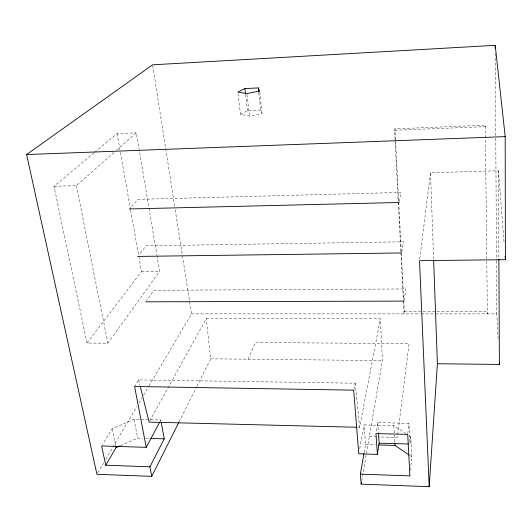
<?xml version="1.0" encoding="UTF-8"?>
<svg xmlns="http://www.w3.org/2000/svg" width="532" height="532" viewBox="0 0 532 532"><rect width="100%" height="100%" fill="white"/><g stroke="black" fill="none" stroke-linecap="round" stroke-linejoin="round"><path stroke-width="0.4" stroke-dasharray="2.66 2" d="M410.451 470.328L411.775 456.828L410.744 436.725L408.709 435.395M410.744 436.725L409.986 444.047L408.915 423.339L377.727 422.601L376.204 432.004M407.798 433.607L408.915 423.339M419.735 259.037L430.508 172.787L498.464 170.732L504.05 242.399M395.05 139.357L394.578 130.26L485.39 126.656L485.324 125.22L394.957 128.837L404.347 311.752L404.041 313.88L403.362 300.647M404.207 300.301L405.883 288.949L153.815 290.292L146.666 300.46M401.76 252.161L403.522 241.801L146.134 245.804L138.653 255.174M361.72 480.875L382.408 360.576L380.367 318.808L206.303 318.608L149.904 420.652M364.127 452.759L365.564 444.579L364.081 424.908L393.813 425.633L406.002 433.62M359.718 448.589L364.081 424.908M357.963 427.289L359.619 427.329L380.367 318.808M399.193 201.708L401.055 192.451L138.114 199.347L129.788 208.371M353.866 389.384L355.196 383.213L138.639 379.914L135.002 385.833M394.578 130.26L394.957 128.837M248.112 359.206L255.26 342.568L409.088 343.566L397.338 437.437L378.385 436.932M179.058 421.923L196.461 387.223M196.833 386.485L210.712 358.821L206.303 318.608M160.059 421.424L160.83 419.974L134.017 419.322L112.092 428.785L102.463 444.592M97.775 472.888L103.66 462.907M105.762 459.335L136.857 406.568M138.958 403.003L141.898 398.009M143.58 395.156L148.621 386.604M149.046 385.886L191.487 313.867L175.114 209.003M94.144 152.77L54.011 186.267L87.022 343.06L107.896 343.2L159.633 271.373L157.026 255.885M87.022 343.06L141.492 271.546L139.038 257.674M54.011 186.267L76.362 185.595L114.067 152.418M116.541 150.237L136.325 132.834L156.893 255.074M94.782 152.238L117.08 133.632L136.325 132.834M240.497 114.407L247.513 110.689L260.72 110.091L262.123 113.442L249.501 116.156L240.497 114.407L237.91 92.874M120.485 445.696L137.662 438.069L142.649 438.215M141.492 271.546L159.633 271.373M404.347 311.752L487.299 311.719L487.365 313.88L485.324 125.22M191.487 313.867L420.539 313.88M421.371 313.88L434.564 313.88M435.389 313.88L496.808 313.88L498.078 338.731M210.712 358.821L382.408 360.576M369.321 436.686L377.56 436.905M145.968 438.308L149.293 438.401M365.564 444.579L375.379 444.858M409.76 455.459L411.775 456.828M138.639 379.914L140.016 385.487M112.092 428.785L115.51 445.324M76.362 185.595L107.896 343.2M134.017 419.322L137.662 438.069M160.83 419.974L161.116 421.543M117.08 133.632L120.259 151.587M120.405 152.398L130.513 209.528M130.659 210.34L138.892 256.856M152.737 65.636L174.988 208.185M246.974 94.41L249.501 116.156M245.604 94.317L247.513 110.689M258.805 92.841L260.72 110.091M259.729 91.79L262.123 113.442M355.196 383.213L359.619 427.329M377.727 422.601L378.458 433.301M393.813 425.633L394.85 442.943M395.09 140.189L398.249 201.389M398.288 202.22L400.849 251.842M400.889 252.673L403.316 299.815M430.508 172.787L433.62 259.137M495.272 53.606L495.764 137.329M495.771 138.154L496.489 260.002M496.496 260.833L496.808 313.88M498.464 170.732L498.883 258.406"/><path stroke-width="0.8" d="M363.981 453.577L360.363 474.152L361.155 484.147L429.198 486.68L437.384 363.748L433.68 260.793M161.256 422.335L164.235 438.827L149.924 466.777L105.755 465.227L101.632 445.962L146.207 447.326L134.596 386.491L353.7 390.156L358.754 453.836L377.401 454.408L379.13 443.176L378.458 433.301M361.155 484.147L361.434 482.511M429.198 486.68L419.529 260.68L505.4 259.696L505.201 136.618L495.219 45.32L152.611 64.818L26.6 154.546L96.937 474.311L151.746 476.353L178.685 422.661M146.207 447.326L159.673 422.149M105.755 465.227L115.996 447.685L119.733 446.029M244.933 88.591L237.811 92.076L246.881 93.605L259.643 90.992L258.259 87.92L244.933 88.591L245.505 93.499M26.6 154.546L505.201 136.618M129.229 208.97L399.04 202.479M137.655 256.424L401.62 252.959M145.715 301.817L404.087 301.112M437.384 363.748L499.388 364.413L498.89 259.23M356.307 427.243L149.106 422.102L140.215 386.285M379.13 443.176L408.337 444.001M150.948 438.448L164.235 438.827M378.644 444.952L394.997 445.417L409.088 455.006M360.363 474.152L409.906 475.887L407.718 434.398L375.951 433.567L377.401 454.408M115.67 446.109L115.996 447.685M149.924 466.777L151.746 476.353M258.259 87.92L258.718 92.023M505.141 256.404L505.4 259.696M394.904 443.768L394.997 445.417M499.302 362.757L499.388 364.413M495.219 45.32L495.239 48.631"/></g></svg>
